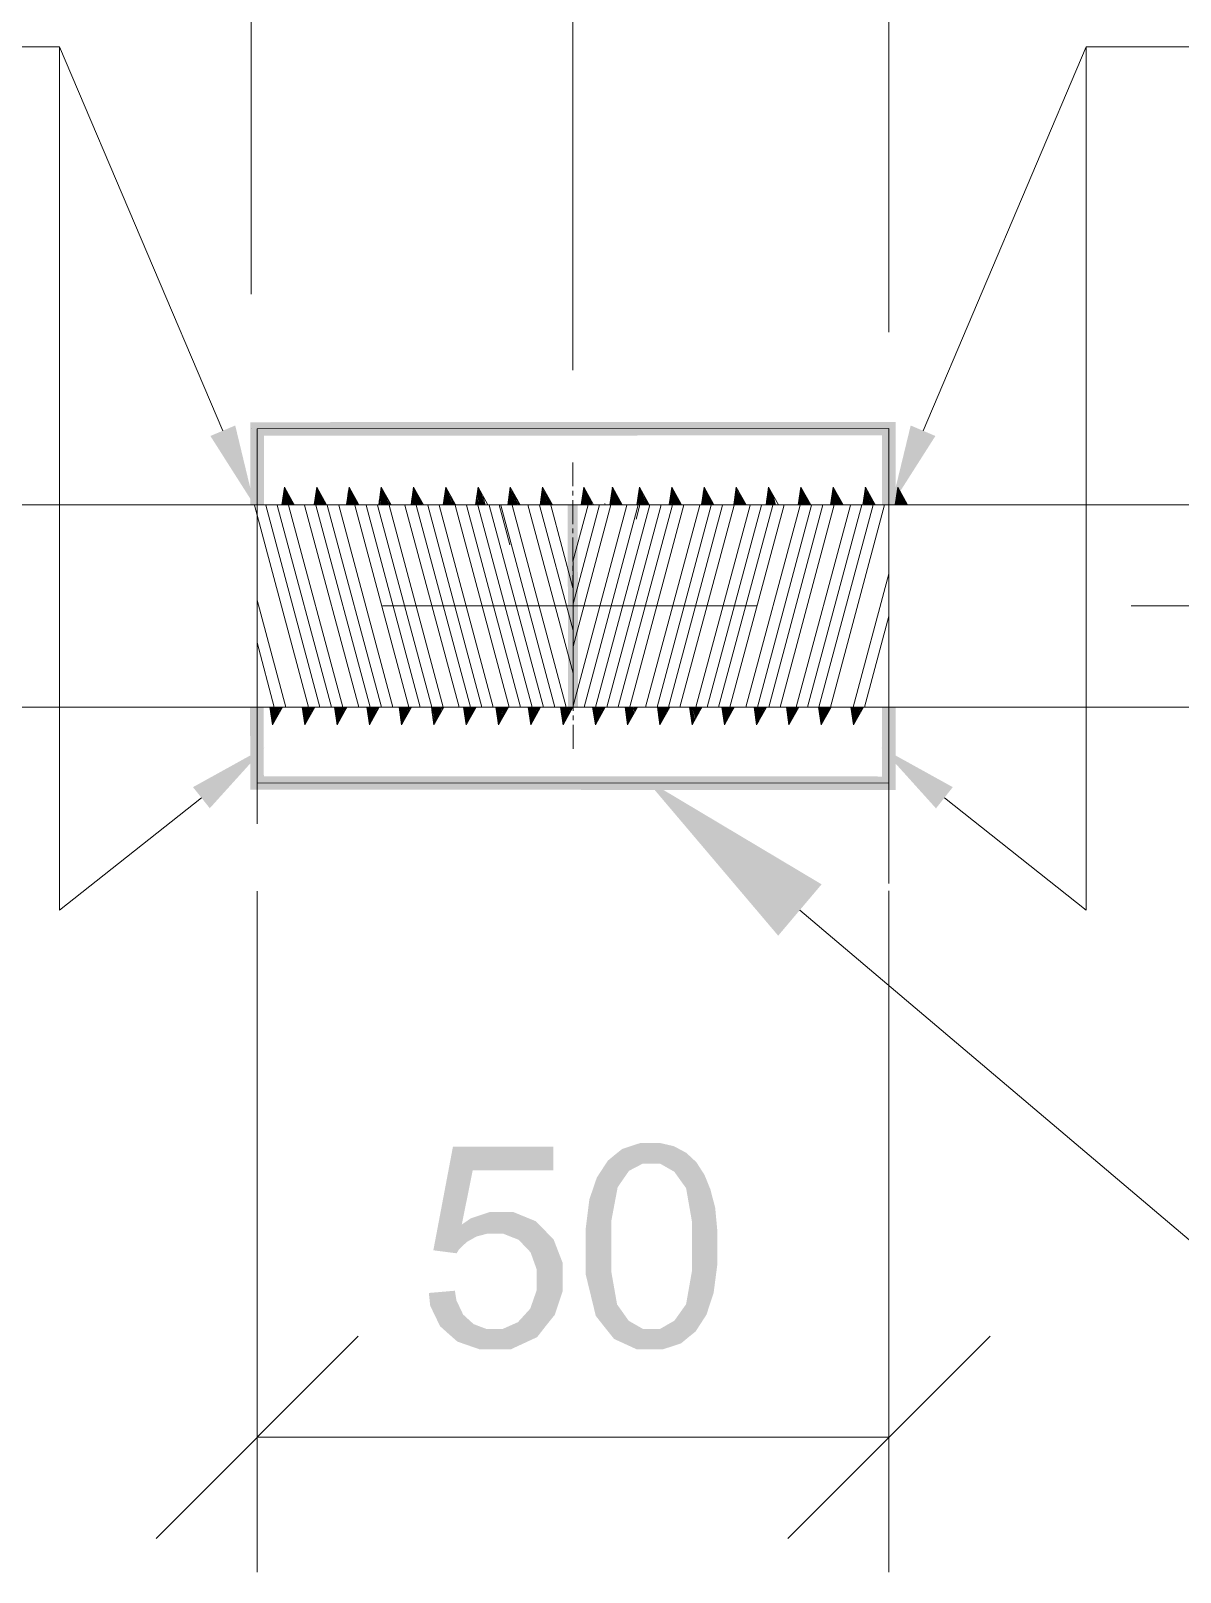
# Model space of a CAD drawing. Header units: millimetres. Extents: x 2 to 579, y 1 to 405.
# Drawn here: x 259.34 to 267.02, y 76.99 to 87.28 of the extents above; entities that cross this region are included whole.
import ezdxf

# ---------------------------------------------------------------- set-up
doc = ezdxf.new("R2010")
doc.units = ezdxf.units.MM
doc.linetypes.add('XKITLINE00', pattern=[0])
doc.layers.add('LinkedObject', color=7, linetype='Continuous', lineweight=0)

# ---------------------------------------------------------------- blocks, each defined once
blk = doc.blocks.new('*A4')
at = {"layer": 'LinkedObject'}
for color, points in [(6, [(260.542, 84.579), (260.708, 84.649), (260.836, 84.117)]), (4, [(265.118, 84.673), (260.899, 84.581), (260.809, 84.671)]), (4, [(260.809, 84.671), (260.899, 84.119), (260.809, 84.119)]), (4, [(260.899, 84.581), (260.899, 84.119), (260.809, 84.671)]), (4, [(265.028, 84.583), (260.899, 84.581), (265.118, 84.673)]), (4, [(265.118, 84.119), (265.028, 84.583), (265.118, 84.673)]), (6, [(265.219, 84.649), (265.384, 84.579), (265.09, 84.117)]), (4, [(265.028, 84.119), (265.028, 84.583), (265.118, 84.119)]), (4, [(262.928, 84.119), (262.998, 82.769), (262.931, 82.769)]), (4, [(262.995, 84.119), (262.998, 82.769), (262.928, 84.119)]), (4, [(260.807, 82.769), (260.899, 82.307), (260.809, 82.217)]), (4, [(260.897, 82.769), (260.899, 82.307), (260.807, 82.769)]), (4, [(265.118, 82.215), (265.028, 82.769), (265.118, 82.769)]), (4, [(265.028, 82.305), (265.028, 82.769), (265.118, 82.215)]), (6, [(260.538, 82.093), (260.426, 82.234), (260.905, 82.499)]), (6, [(265.5, 82.234), (265.388, 82.092), (265.021, 82.499)]), (4, [(260.899, 82.307), (265.028, 82.305), (260.809, 82.217)]), (4, [(260.809, 82.217), (265.028, 82.305), (265.118, 82.215)]), (1, [(264.624, 81.585), (264.334, 81.242), (263.449, 82.286)]), (7, [(262.294, 79.675), (262.031, 79.141), (262.162, 79.833)]), (7, [(262.832, 79.675), (262.162, 79.833), (262.832, 79.833)]), (7, [(262.294, 79.675), (262.162, 79.833), (262.832, 79.675)]), (7, [(263.338, 79.672), (263.196, 79.739), (263.244, 79.779)]), (7, [(263.293, 79.818), (263.43, 79.72), (263.244, 79.779)]), (7, [(263.244, 79.779), (263.43, 79.72), (263.338, 79.672)]), (7, [(263.415, 79.858), (263.43, 79.72), (263.293, 79.818)]), (7, [(263.488, 79.858), (263.43, 79.72), (263.415, 79.858)]), (7, [(263.43, 79.72), (263.488, 79.858), (263.486, 79.72)]), (7, [(263.488, 79.858), (263.545, 79.72), (263.486, 79.72)]), (7, [(263.638, 79.836), (263.488, 79.858), (263.543, 79.858)]), (7, [(263.679, 79.814), (263.488, 79.858), (263.638, 79.836)]), (7, [(263.641, 79.665), (263.488, 79.858), (263.679, 79.814)]), (7, [(263.545, 79.72), (263.488, 79.858), (263.641, 79.665)]), (7, [(263.679, 79.814), (263.68, 79.61), (263.641, 79.665)]), (7, [(263.72, 79.792), (263.68, 79.61), (263.679, 79.814)]), (7, [(263.788, 79.729), (263.68, 79.61), (263.72, 79.792)]), (7, [(262.221, 79.313), (262.031, 79.141), (262.294, 79.675)]), (7, [(263.196, 79.739), (263.304, 79.623), (263.123, 79.627)]), (7, [(263.304, 79.623), (263.196, 79.739), (263.338, 79.672)]), (7, [(263.814, 79.688), (263.68, 79.61), (263.788, 79.729)]), (7, [(263.814, 79.688), (263.719, 79.556), (263.68, 79.61)]), (7, [(263.841, 79.647), (263.719, 79.556), (263.814, 79.688)]), (7, [(263.123, 79.627), (263.304, 79.623), (263.098, 79.554)]), (7, [(263.098, 79.554), (263.304, 79.623), (263.262, 79.562)]), (7, [(263.882, 79.546), (263.719, 79.556), (263.841, 79.647)]), (7, [(263.262, 79.562), (263.049, 79.288), (263.098, 79.554)]), (7, [(263.219, 79.334), (263.049, 79.288), (263.262, 79.562)]), (7, [(263.098, 79.554), (263.049, 79.288), (263.073, 79.481)]), (7, [(263.897, 79.487), (263.758, 79.334), (263.719, 79.556)]), (7, [(263.897, 79.487), (263.719, 79.556), (263.882, 79.546)]), (7, [(263.913, 79.428), (263.758, 79.334), (263.897, 79.487)]), (7, [(262.409, 79.397), (262.221, 79.313), (262.282, 79.355)]), (7, [(262.391, 79.252), (262.221, 79.313), (262.409, 79.397)]), (7, [(262.391, 79.252), (262.409, 79.397), (262.432, 79.252)]), (7, [(262.432, 79.252), (262.409, 79.397), (262.497, 79.252)]), (7, [(262.476, 79.397), (262.497, 79.252), (262.409, 79.397)]), (7, [(262.713, 79.336), (262.476, 79.397), (262.564, 79.397)]), (7, [(262.601, 79.211), (262.476, 79.397), (262.713, 79.336)]), (7, [(262.497, 79.252), (262.476, 79.397), (262.601, 79.211)]), (7, [(263.928, 79.268), (263.758, 79.334), (263.913, 79.428)]), (7, [(262.031, 79.141), (262.221, 79.313), (262.319, 79.233)]), (7, [(262.319, 79.233), (262.221, 79.313), (262.391, 79.252)]), (7, [(262.601, 79.211), (262.713, 79.336), (262.64, 79.17)]), (7, [(262.64, 79.17), (262.713, 79.336), (262.68, 79.128)]), (7, [(262.774, 79.275), (262.68, 79.128), (262.713, 79.336)]), (7, [(262.68, 79.128), (262.774, 79.275), (262.72, 79.017)]), (7, [(262.72, 79.017), (262.774, 79.275), (262.895, 79.056)]), (7, [(262.895, 79.056), (262.774, 79.275), (262.834, 79.214)]), (7, [(263.049, 79.168), (263.219, 79.334), (263.219, 79.168)]), (7, [(263.049, 79.288), (263.219, 79.334), (263.049, 79.168)]), (7, [(263.928, 79.268), (263.758, 79.168), (263.758, 79.334)]), (7, [(263.928, 79.168), (263.758, 79.168), (263.928, 79.268)]), (7, [(262.287, 79.215), (262.031, 79.141), (262.319, 79.233)]), (7, [(262.255, 79.197), (262.031, 79.141), (262.287, 79.215)]), (7, [(262.205, 79.15), (262.031, 79.141), (262.255, 79.197)]), (7, [(263.219, 79.168), (263.049, 78.978), (263.049, 79.168)]), (7, [(263.219, 79.001), (263.049, 78.978), (263.219, 79.168)]), (7, [(263.928, 79.168), (263.758, 79.002), (263.758, 79.168)]), (7, [(263.928, 79.049), (263.758, 79.002), (263.928, 79.168)]), (7, [(262.031, 79.141), (262.205, 79.15), (262.186, 79.121)]), (7, [(262.72, 79.017), (262.895, 79.056), (262.72, 78.946)]), (7, [(262.72, 78.946), (262.895, 79.056), (262.72, 78.871)]), (7, [(262.895, 78.96), (262.72, 78.871), (262.895, 79.056)]), (7, [(262.678, 78.751), (262.895, 78.96), (262.788, 78.643)]), (7, [(262.72, 78.871), (262.895, 78.96), (262.678, 78.751)]), (7, [(262.788, 78.643), (262.895, 78.96), (262.842, 78.71)]), (7, [(262.842, 78.71), (262.895, 78.96), (262.895, 78.868)]), (7, [(263.219, 79.001), (263.182, 78.619), (263.049, 78.978)]), (7, [(263.049, 78.978), (263.182, 78.619), (263.116, 78.703)]), (7, [(263.258, 78.78), (263.182, 78.619), (263.219, 79.001)]), (7, [(263.719, 78.781), (263.928, 79.049), (263.879, 78.784)]), (7, [(263.758, 79.002), (263.928, 79.049), (263.719, 78.781)]), (7, [(263.879, 78.784), (263.928, 79.049), (263.903, 78.857)]), (7, [(262.185, 78.807), (262.001, 78.856), (262.175, 78.871)]), (7, [(262.001, 78.856), (262.134, 78.582), (262.01, 78.771)]), (7, [(262.185, 78.807), (262.134, 78.582), (262.001, 78.856)]), (7, [(262.01, 78.771), (262.134, 78.582), (262.076, 78.634)]), (7, [(262.23, 78.712), (262.134, 78.582), (262.185, 78.807)]), (7, [(262.678, 78.751), (262.788, 78.643), (262.637, 78.706)]), (7, [(263.182, 78.619), (263.258, 78.78), (263.297, 78.725)]), (7, [(263.879, 78.784), (263.68, 78.726), (263.719, 78.781)]), (7, [(263.855, 78.711), (263.68, 78.726), (263.879, 78.784)]), (7, [(262.134, 78.582), (262.23, 78.712), (262.192, 78.531)]), (7, [(262.265, 78.68), (262.192, 78.531), (262.23, 78.712)]), (7, [(262.3, 78.648), (262.192, 78.531), (262.265, 78.68)]), (7, [(262.3, 78.648), (262.434, 78.479), (262.192, 78.531)]), (7, [(262.385, 78.616), (262.434, 78.479), (262.3, 78.648)]), (7, [(262.434, 78.479), (262.788, 78.643), (262.547, 78.479)]), (7, [(262.495, 78.616), (262.788, 78.643), (262.434, 78.479)]), (7, [(262.596, 78.661), (262.788, 78.643), (262.495, 78.616)]), (7, [(262.547, 78.479), (262.788, 78.643), (262.724, 78.561)]), (7, [(262.637, 78.706), (262.788, 78.643), (262.596, 78.661)]), (7, [(263.336, 78.67), (263.182, 78.619), (263.297, 78.725)]), (7, [(263.336, 78.67), (263.488, 78.479), (263.182, 78.619)]), (7, [(263.431, 78.616), (263.488, 78.479), (263.336, 78.67)]), (7, [(263.733, 78.559), (263.545, 78.616), (263.641, 78.671)]), (7, [(263.68, 78.726), (263.782, 78.598), (263.641, 78.671)]), (7, [(263.641, 78.671), (263.782, 78.598), (263.733, 78.559)]), (7, [(263.782, 78.598), (263.68, 78.726), (263.855, 78.711)]), (7, [(262.435, 78.616), (262.434, 78.479), (262.385, 78.616)]), (7, [(262.495, 78.616), (262.434, 78.479), (262.435, 78.616)]), (7, [(263.182, 78.619), (263.488, 78.479), (263.238, 78.549)]), (7, [(263.238, 78.549), (263.488, 78.479), (263.391, 78.479)]), (7, [(263.488, 78.479), (263.431, 78.616), (263.488, 78.616)]), (7, [(263.488, 78.479), (263.545, 78.616), (263.562, 78.479)]), (7, [(263.545, 78.616), (263.488, 78.479), (263.488, 78.616)]), (7, [(263.685, 78.519), (263.545, 78.616), (263.733, 78.559)]), (7, [(263.562, 78.479), (263.545, 78.616), (263.685, 78.519)]), (7, [(262.192, 78.531), (262.434, 78.479), (262.342, 78.479)])]:
    blk.add_hatch(color=color, dxfattribs=at).paths.add_polyline_path(points, flags=17)
at = {"layer": 'LinkedObject', "color": 6, "linetype": 'XKITLINE00', "lineweight": 0}
for p, q in [((260.814, 85.526), (260.814, 94.206)), ((262.963, 85.019), (262.963, 94.206)), ((262.963, 85.303), (262.963, 94.206)), ((265.073, 85.273), (265.073, 94.206)), ((259.535, 87.177), (254.54, 87.177)), ((260.625, 84.614), (259.535, 87.177)), ((259.535, 81.412), (259.535, 87.177)), ((265.302, 84.614), (266.391, 87.177)), ((266.391, 87.177), (271.386, 87.177)), ((266.391, 81.412), (266.391, 87.177)), ((261.691, 83.444), (264.191, 83.444)), ((266.691, 83.444), (279.864, 83.444)), ((260.482, 82.163), (259.535, 81.412)), ((265.444, 82.163), (266.391, 81.412)), ((260.855, 81.539), (260.855, 76.992)), ((265.074, 81.541), (265.074, 76.992)), ((261.53, 78.567), (260.18, 77.217)), ((264.399, 77.217), (265.749, 78.567)), ((260.855, 77.892), (265.074, 77.892))]:
    blk.add_line(p, q, dxfattribs=at)
at = {"layer": 'LinkedObject', "color": 7, "linetype": 'XKITLINE00', "lineweight": 0}
for p, q in [((260.814, 84.626), (260.814, 84.626)), ((262.963, 84.403), (262.963, 84.403)), ((265.073, 84.373), (265.073, 84.373)), ((248.397, 84.119), (277.531, 84.119)), ((262.963, 84.119), (262.963, 84.119)), ((277.531, 82.769), (248.397, 82.769)), ((260.855, 82.439), (260.855, 82.439)), ((265.074, 82.441), (265.074, 82.441)), ((265.074, 77.892), (265.074, 77.892))]:
    blk.add_line(p, q, dxfattribs=at)
at = {"layer": 'LinkedObject', "color": 4, "linetype": 'XKITLINE00', "lineweight": 0}
for p, q in [((260.854, 84.626), (265.073, 84.628)), ((260.854, 84.119), (260.854, 84.626)), ((265.073, 84.119), (265.073, 84.628)), ((265.073, 84.628), (265.073, 81.591)), ((260.854, 84.479), (260.854, 81.99)), ((262.964, 83.741), (262.964, 82.769)), ((260.854, 82.769), (260.854, 82.262)), ((265.073, 82.77), (265.073, 82.26)), ((260.854, 82.262), (265.073, 82.26))]:
    blk.add_line(p, q, dxfattribs=at)
at = {"layer": 'LinkedObject', "color": 9, "linetype": 'XKITLINE00', "lineweight": 0}
for p, q in [((262.963, 84.243), (262.963, 84.403)), ((262.963, 84.181), (262.963, 84.212)), ((262.963, 83.993), (262.963, 84.15)), ((262.963, 83.991), (262.963, 84.119)), ((262.963, 83.931), (262.963, 83.962)), ((262.963, 83.929), (262.963, 83.96)), ((262.963, 83.743), (262.963, 83.9)), ((262.963, 83.741), (262.963, 83.897)), ((262.963, 83.681), (262.963, 83.712)), ((262.963, 83.679), (262.963, 83.71)), ((262.964, 83.493), (262.963, 83.65)), ((262.964, 83.491), (262.963, 83.647)), ((262.964, 83.431), (262.964, 83.462)), ((262.964, 83.429), (262.964, 83.46)), ((262.964, 83.243), (262.964, 83.4)), ((262.964, 83.241), (262.964, 83.397)), ((262.964, 83.181), (262.964, 83.212)), ((262.964, 83.179), (262.964, 83.21)), ((262.964, 82.993), (262.964, 83.15)), ((262.964, 82.991), (262.964, 83.147)), ((262.964, 82.931), (262.964, 82.962)), ((262.964, 82.929), (262.964, 82.96)), ((262.964, 82.743), (262.964, 82.9)), ((262.964, 82.769), (262.964, 82.897)), ((262.964, 82.681), (262.964, 82.712)), ((262.964, 82.49), (262.964, 82.65))]:
    blk.add_line(p, q, dxfattribs=at)
at = {"layer": 'LinkedObject', "color": 1, "linetype": 'XKITLINE00', "lineweight": 0}
for p, q in [((261.037, 84.237), (261.019, 84.119)), ((261.032, 84.206), (261.056, 84.119)), ((261.033, 84.213), (261.059, 84.119)), ((261.035, 84.228), (261.064, 84.119)), ((261.036, 84.235), (261.067, 84.119)), ((261.102, 84.119), (261.037, 84.237)), ((261.047, 84.219), (261.073, 84.119)), ((261.052, 84.208), (261.076, 84.119)), ((261.252, 84.237), (261.235, 84.119)), ((261.248, 84.206), (261.271, 84.119)), ((261.249, 84.214), (261.274, 84.119)), ((261.251, 84.228), (261.28, 84.119)), ((261.318, 84.119), (261.252, 84.237)), ((261.252, 84.235), (261.283, 84.119)), ((261.262, 84.218), (261.289, 84.119)), ((261.268, 84.208), (261.292, 84.119)), ((261.468, 84.237), (261.45, 84.119)), ((261.463, 84.207), (261.487, 84.119)), ((261.464, 84.214), (261.49, 84.119)), ((261.466, 84.228), (261.496, 84.119)), ((261.533, 84.119), (261.468, 84.237)), ((261.468, 84.236), (261.499, 84.119)), ((261.478, 84.218), (261.505, 84.119)), ((261.484, 84.208), (261.508, 84.119)), ((261.683, 84.237), (261.666, 84.119)), ((261.679, 84.207), (261.703, 84.119)), ((261.68, 84.214), (261.706, 84.119)), ((261.682, 84.229), (261.712, 84.119)), ((261.749, 84.119), (261.683, 84.237)), ((261.683, 84.236), (261.715, 84.119)), ((261.694, 84.217), (261.721, 84.119)), ((261.7, 84.207), (261.724, 84.119)), ((261.899, 84.237), (261.882, 84.119)), ((261.894, 84.207), (261.918, 84.119)), ((261.896, 84.215), (261.921, 84.119)), ((261.898, 84.229), (261.927, 84.119)), ((261.965, 84.119), (261.899, 84.237)), ((261.899, 84.236), (261.93, 84.119)), ((261.91, 84.217), (261.936, 84.119)), ((261.916, 84.207), (261.939, 84.119)), ((262.114, 84.237), (262.097, 84.119)), ((262.11, 84.208), (262.134, 84.119)), ((262.111, 84.215), (262.137, 84.119)), ((262.113, 84.229), (262.143, 84.119)), ((262.114, 84.237), (262.146, 84.119)), ((262.18, 84.119), (262.114, 84.237)), ((262.126, 84.217), (262.152, 84.119)), ((262.131, 84.206), (262.155, 84.119)), ((262.33, 84.237), (262.313, 84.119)), ((262.326, 84.208), (262.35, 84.119)), ((262.327, 84.215), (262.353, 84.119)), ((262.329, 84.23), (262.359, 84.119)), ((262.33, 84.237), (262.362, 84.119)), ((262.396, 84.119), (262.33, 84.237)), ((262.341, 84.216), (262.368, 84.119)), ((262.347, 84.206), (262.371, 84.119)), ((262.545, 84.237), (262.528, 84.119)), ((262.541, 84.205), (262.564, 84.119)), ((262.542, 84.213), (262.567, 84.119)), ((262.544, 84.227), (262.573, 84.119)), ((262.611, 84.119), (262.545, 84.237)), ((262.545, 84.234), (262.576, 84.119)), ((262.555, 84.22), (262.582, 84.119)), ((262.561, 84.209), (262.585, 84.119)), ((262.761, 84.237), (262.744, 84.119)), ((262.756, 84.206), (262.78, 84.119)), ((262.758, 84.213), (262.783, 84.119)), ((262.76, 84.228), (262.789, 84.119)), ((262.827, 84.119), (262.761, 84.237)), ((262.761, 84.235), (262.792, 84.119)), ((262.771, 84.219), (262.798, 84.119)), ((262.777, 84.209), (262.801, 84.119)), ((263.035, 84.237), (263.018, 84.119)), ((263.031, 84.206), (263.054, 84.119)), ((263.032, 84.213), (263.057, 84.119)), ((263.034, 84.228), (263.063, 84.119)), ((263.101, 84.119), (263.035, 84.237)), ((263.035, 84.235), (263.066, 84.119)), ((263.046, 84.219), (263.072, 84.119)), ((263.051, 84.208), (263.075, 84.119)), ((263.227, 84.237), (263.209, 84.119)), ((263.222, 84.206), (263.246, 84.119)), ((263.223, 84.214), (263.249, 84.119)), ((263.225, 84.228), (263.255, 84.119)), ((263.226, 84.235), (263.258, 84.119)), ((263.292, 84.119), (263.227, 84.237)), ((263.237, 84.218), (263.264, 84.119)), ((263.243, 84.208), (263.267, 84.119)), ((263.408, 84.237), (263.39, 84.119)), ((263.403, 84.207), (263.427, 84.119)), ((263.404, 84.214), (263.43, 84.119)), ((263.406, 84.228), (263.436, 84.119)), ((263.407, 84.236), (263.439, 84.119)), ((263.473, 84.119), (263.408, 84.237)), ((263.418, 84.218), (263.445, 84.119)), ((263.424, 84.208), (263.448, 84.119)), ((263.623, 84.237), (263.606, 84.119)), ((263.619, 84.207), (263.642, 84.119)), ((263.62, 84.214), (263.645, 84.119)), ((263.622, 84.229), (263.651, 84.119)), ((263.689, 84.119), (263.623, 84.237)), ((263.623, 84.236), (263.654, 84.119)), ((263.634, 84.217), (263.66, 84.119)), ((263.64, 84.207), (263.663, 84.119)), ((263.839, 84.237), (263.822, 84.119)), ((263.834, 84.207), (263.858, 84.119)), ((263.836, 84.215), (263.861, 84.119)), ((263.838, 84.229), (263.867, 84.119)), ((263.905, 84.119), (263.839, 84.237)), ((263.839, 84.236), (263.87, 84.119)), ((263.85, 84.217), (263.876, 84.119)), ((263.856, 84.207), (263.879, 84.119)), ((264.054, 84.237), (264.037, 84.119)), ((264.05, 84.208), (264.074, 84.119)), ((264.051, 84.215), (264.077, 84.119)), ((264.053, 84.229), (264.083, 84.119)), ((264.054, 84.237), (264.086, 84.119)), ((264.12, 84.119), (264.054, 84.237)), ((264.066, 84.217), (264.092, 84.119)), ((264.071, 84.206), (264.095, 84.119)), ((264.27, 84.237), (264.253, 84.119)), ((264.266, 84.208), (264.29, 84.119)), ((264.267, 84.215), (264.293, 84.119)), ((264.269, 84.23), (264.299, 84.119)), ((264.27, 84.237), (264.302, 84.119)), ((264.336, 84.119), (264.27, 84.237)), ((264.281, 84.216), (264.307, 84.119)), ((264.287, 84.206), (264.31, 84.119)), ((264.485, 84.237), (264.468, 84.119)), ((264.481, 84.205), (264.504, 84.119)), ((264.482, 84.213), (264.507, 84.119)), ((264.484, 84.227), (264.513, 84.119)), ((264.551, 84.119), (264.485, 84.237)), ((264.485, 84.234), (264.516, 84.119)), ((264.495, 84.22), (264.522, 84.119)), ((264.501, 84.209), (264.525, 84.119)), ((264.701, 84.237), (264.684, 84.119)), ((264.696, 84.206), (264.72, 84.119)), ((264.697, 84.213), (264.723, 84.119)), ((264.7, 84.228), (264.729, 84.119)), ((264.767, 84.119), (264.701, 84.237)), ((264.701, 84.235), (264.732, 84.119)), ((264.711, 84.219), (264.738, 84.119)), ((264.717, 84.209), (264.741, 84.119)), ((264.917, 84.237), (264.899, 84.119)), ((264.912, 84.206), (264.935, 84.119)), ((264.913, 84.213), (264.938, 84.119)), ((264.915, 84.228), (264.944, 84.119)), ((264.916, 84.235), (264.947, 84.119)), ((264.982, 84.119), (264.917, 84.237)), ((264.927, 84.219), (264.953, 84.119)), ((264.932, 84.208), (264.956, 84.119)), ((265.132, 84.237), (265.115, 84.119)), ((265.128, 84.206), (265.151, 84.119)), ((265.129, 84.214), (265.154, 84.119)), ((265.131, 84.228), (265.16, 84.119)), ((265.198, 84.119), (265.132, 84.237)), ((265.132, 84.235), (265.163, 84.119)), ((265.142, 84.218), (265.169, 84.119)), ((265.148, 84.208), (265.172, 84.119)), ((260.836, 84.117), (261.198, 82.768)), ((260.912, 84.117), (261.274, 82.768)), ((260.988, 84.117), (261.35, 82.768)), ((261.019, 84.119), (261.02, 84.119)), ((261.021, 84.126), (261.023, 84.119)), ((261.023, 84.141), (261.029, 84.119)), ((261.024, 84.148), (261.032, 84.119)), ((261.026, 84.163), (261.038, 84.119)), ((261.027, 84.17), (261.041, 84.119)), ((261.029, 84.184), (261.047, 84.119)), ((261.03, 84.192), (261.05, 84.119)), ((261.064, 84.188), (261.082, 84.119)), ((261.064, 84.117), (261.426, 82.767)), ((261.07, 84.177), (261.085, 84.119)), ((261.081, 84.157), (261.091, 84.119)), ((261.087, 84.146), (261.094, 84.119)), ((261.099, 84.126), (261.1, 84.119)), ((261.171, 84.117), (261.533, 82.768)), ((261.235, 84.12), (261.235, 84.119)), ((261.236, 84.127), (261.238, 84.119)), ((261.238, 84.141), (261.244, 84.119)), ((261.239, 84.148), (261.247, 84.119)), ((261.241, 84.163), (261.253, 84.119)), ((261.242, 84.17), (261.256, 84.119)), ((261.245, 84.185), (261.262, 84.119)), ((261.246, 84.192), (261.265, 84.119)), ((261.247, 84.117), (261.609, 82.768)), ((261.28, 84.187), (261.298, 84.119)), ((261.286, 84.177), (261.301, 84.119)), ((261.297, 84.156), (261.307, 84.119)), ((261.303, 84.146), (261.31, 84.119)), ((261.314, 84.125), (261.316, 84.119)), ((261.323, 84.117), (261.685, 82.767)), ((261.399, 84.117), (261.761, 82.767)), ((261.451, 84.12), (261.451, 84.119)), ((261.452, 84.127), (261.454, 84.119)), ((261.454, 84.142), (261.46, 84.119)), ((261.455, 84.149), (261.463, 84.119)), ((261.457, 84.163), (261.469, 84.119)), ((261.458, 84.171), (261.472, 84.119)), ((261.46, 84.185), (261.478, 84.119)), ((261.461, 84.192), (261.481, 84.119)), ((261.496, 84.187), (261.514, 84.119)), ((261.501, 84.176), (261.517, 84.119)), ((261.506, 84.117), (261.868, 82.768)), ((261.513, 84.156), (261.523, 84.119)), ((261.519, 84.145), (261.526, 84.119)), ((261.53, 84.125), (261.532, 84.119)), ((261.582, 84.117), (261.944, 82.767)), ((261.658, 84.117), (262.02, 82.767)), ((261.666, 84.12), (261.667, 84.119)), ((261.667, 84.127), (261.67, 84.119)), ((261.669, 84.142), (261.676, 84.119)), ((261.67, 84.149), (261.679, 84.119)), ((261.673, 84.164), (261.685, 84.119)), ((261.674, 84.171), (261.688, 84.119)), ((261.676, 84.185), (261.694, 84.119)), ((261.677, 84.193), (261.697, 84.119)), ((261.711, 84.186), (261.729, 84.119)), ((261.717, 84.176), (261.732, 84.119)), ((261.729, 84.155), (261.738, 84.119)), ((261.734, 84.145), (261.741, 84.119)), ((261.735, 84.116), (262.096, 82.767)), ((261.746, 84.124), (261.747, 84.119)), ((261.841, 84.117), (262.203, 82.767)), ((261.882, 84.12), (261.882, 84.119)), ((261.883, 84.128), (261.885, 84.119)), ((261.885, 84.142), (261.891, 84.119)), ((261.886, 84.149), (261.894, 84.119)), ((261.888, 84.164), (261.9, 84.119)), ((261.889, 84.171), (261.903, 84.119)), ((261.891, 84.186), (261.909, 84.119)), ((261.892, 84.193), (261.912, 84.119)), ((261.917, 84.117), (262.279, 82.767)), ((261.927, 84.186), (261.945, 84.119)), ((261.933, 84.176), (261.948, 84.119)), ((261.944, 84.155), (261.954, 84.119)), ((261.95, 84.145), (261.957, 84.119)), ((261.962, 84.124), (261.963, 84.119)), ((261.994, 84.116), (262.355, 82.767)), ((262.07, 84.116), (262.431, 82.767)), ((262.097, 84.121), (262.098, 84.119)), ((262.098, 84.128), (262.101, 84.119)), ((262.101, 84.142), (262.107, 84.119)), ((262.102, 84.15), (262.11, 84.119)), ((262.104, 84.164), (262.116, 84.119)), ((262.105, 84.171), (262.119, 84.119)), ((262.107, 84.186), (262.125, 84.119)), ((262.108, 84.193), (262.128, 84.119)), ((262.143, 84.186), (262.161, 84.119)), ((262.149, 84.175), (262.164, 84.119)), ((262.16, 84.154), (262.17, 84.119)), ((262.166, 84.144), (262.173, 84.119)), ((262.176, 84.118), (262.538, 82.768)), ((262.178, 84.123), (262.179, 84.119)), ((262.252, 84.118), (262.614, 82.768)), ((262.313, 84.121), (262.314, 84.119)), ((262.314, 84.128), (262.317, 84.119)), ((262.316, 84.143), (262.323, 84.119)), ((262.317, 84.15), (262.326, 84.119)), ((262.319, 84.165), (262.332, 84.119)), ((262.32, 84.172), (262.335, 84.119)), ((262.323, 84.186), (262.341, 84.119)), ((262.324, 84.193), (262.344, 84.119)), ((262.328, 84.118), (262.69, 82.768)), ((262.359, 84.185), (262.377, 84.119)), ((262.404, 84.117), (262.766, 82.768)), ((262.47, 84.119), (262.542, 83.851)), ((262.481, 84.117), (262.842, 82.768)), ((262.529, 84.126), (262.531, 84.119)), ((262.531, 84.14), (262.537, 84.119)), ((262.532, 84.148), (262.54, 84.119)), ((262.535, 84.162), (262.546, 84.119)), ((262.536, 84.169), (262.549, 84.119)), ((262.538, 84.184), (262.555, 84.119)), ((262.539, 84.191), (262.558, 84.119)), ((262.557, 84.117), (262.918, 82.767)), ((262.572, 84.189), (262.591, 84.119)), ((262.578, 84.178), (262.594, 84.119)), ((262.59, 84.157), (262.6, 84.119)), ((262.595, 84.147), (262.603, 84.119)), ((262.607, 84.126), (262.609, 84.119)), ((262.663, 84.119), (262.964, 82.996)), ((262.739, 84.118), (262.964, 83.281)), ((262.744, 84.119), (262.744, 84.119)), ((262.745, 84.126), (262.747, 84.119)), ((262.747, 84.141), (262.753, 84.119)), ((262.748, 84.148), (262.756, 84.119)), ((262.75, 84.162), (262.762, 84.119)), ((262.751, 84.17), (262.765, 84.119)), ((262.753, 84.184), (262.771, 84.119)), ((262.754, 84.191), (262.774, 84.119)), ((262.788, 84.188), (262.807, 84.119)), ((262.794, 84.178), (262.81, 84.119)), ((262.805, 84.157), (262.816, 84.119)), ((262.811, 84.147), (262.819, 84.119)), ((262.815, 84.118), (262.963, 83.565)), ((262.823, 84.126), (262.825, 84.119)), ((262.959, 84.119), (262.96, 84.119)), ((263.323, 84.118), (262.962, 82.769)), ((263.065, 84.12), (262.963, 83.741)), ((262.963, 84.119), (262.963, 84.119)), ((263.217, 84.12), (262.964, 83.174)), ((263.141, 84.12), (262.964, 83.457)), ((263.021, 84.141), (263.027, 84.119)), ((263.023, 84.148), (263.03, 84.119)), ((263.025, 84.163), (263.036, 84.119)), ((263.026, 84.17), (263.039, 84.119)), ((263.027, 84.146), (263.034, 84.119)), ((263.028, 84.184), (263.045, 84.119)), ((263.029, 84.192), (263.048, 84.119)), ((263.4, 84.119), (263.038, 82.769)), ((263.039, 84.126), (263.04, 84.119)), ((263.063, 84.188), (263.081, 84.119)), ((263.069, 84.177), (263.084, 84.119)), ((263.08, 84.157), (263.09, 84.119)), ((263.476, 84.119), (263.114, 82.769)), ((263.175, 84.12), (263.175, 84.119)), ((263.176, 84.127), (263.178, 84.119)), ((263.552, 84.119), (263.19, 82.769)), ((263.213, 84.141), (263.219, 84.119)), ((263.214, 84.148), (263.222, 84.119)), ((263.216, 84.163), (263.228, 84.119)), ((263.217, 84.17), (263.231, 84.119)), ((263.219, 84.185), (263.237, 84.119)), ((263.22, 84.192), (263.24, 84.119)), ((263.254, 84.187), (263.273, 84.119)), ((263.254, 84.125), (263.256, 84.119)), ((263.26, 84.177), (263.276, 84.119)), ((263.628, 84.119), (263.266, 82.77)), ((263.271, 84.156), (263.282, 84.119)), ((263.277, 84.146), (263.285, 84.119)), ((263.704, 84.119), (263.343, 82.77)), ((263.411, 84.119), (263.386, 84.024)), ((263.391, 84.12), (263.391, 84.119)), ((263.392, 84.127), (263.394, 84.119)), ((263.394, 84.142), (263.4, 84.119)), ((263.395, 84.149), (263.403, 84.119)), ((263.397, 84.163), (263.409, 84.119)), ((263.398, 84.17), (263.412, 84.119)), ((263.4, 84.185), (263.418, 84.119)), ((263.401, 84.192), (263.421, 84.119)), ((263.436, 84.187), (263.454, 84.119)), ((263.441, 84.176), (263.457, 84.119)), ((263.811, 84.118), (263.449, 82.768)), ((263.453, 84.156), (263.463, 84.119)), ((263.459, 84.145), (263.466, 84.119)), ((263.47, 84.125), (263.472, 84.119)), ((263.887, 84.118), (263.525, 82.768)), ((263.963, 84.118), (263.601, 82.769)), ((263.606, 84.12), (263.607, 84.119)), ((263.607, 84.127), (263.61, 84.119)), ((263.609, 84.142), (263.616, 84.119)), ((263.61, 84.149), (263.619, 84.119)), ((263.613, 84.164), (263.625, 84.119)), ((263.614, 84.171), (263.628, 84.119)), ((263.616, 84.185), (263.634, 84.119)), ((263.617, 84.193), (263.636, 84.119)), ((263.651, 84.186), (263.669, 84.119)), ((263.657, 84.176), (263.672, 84.119)), ((263.669, 84.155), (263.678, 84.119)), ((263.674, 84.145), (263.681, 84.119)), ((264.039, 84.118), (263.677, 82.769)), ((263.686, 84.124), (263.687, 84.119)), ((264.146, 84.118), (263.784, 82.768)), ((263.822, 84.12), (263.822, 84.119)), ((263.823, 84.128), (263.825, 84.119)), ((263.825, 84.142), (263.831, 84.119)), ((263.826, 84.149), (263.834, 84.119)), ((263.828, 84.164), (263.84, 84.119)), ((263.829, 84.171), (263.843, 84.119)), ((263.831, 84.186), (263.849, 84.119)), ((263.832, 84.193), (263.852, 84.119)), ((264.222, 84.118), (263.86, 82.769)), ((263.867, 84.186), (263.885, 84.119)), ((263.873, 84.176), (263.888, 84.119)), ((263.884, 84.155), (263.894, 84.119)), ((263.89, 84.145), (263.897, 84.119)), ((263.902, 84.124), (263.903, 84.119)), ((264.298, 84.118), (263.936, 82.769)), ((264.374, 84.119), (264.012, 82.769)), ((264.037, 84.121), (264.038, 84.119)), ((264.038, 84.128), (264.041, 84.119)), ((264.041, 84.142), (264.047, 84.119)), ((264.042, 84.15), (264.05, 84.119)), ((264.044, 84.164), (264.056, 84.119)), ((264.045, 84.171), (264.059, 84.119)), ((264.047, 84.186), (264.065, 84.119)), ((264.048, 84.193), (264.068, 84.119)), ((264.083, 84.185), (264.101, 84.119)), ((264.089, 84.175), (264.104, 84.119)), ((264.1, 84.154), (264.11, 84.119)), ((264.106, 84.144), (264.113, 84.119)), ((264.118, 84.123), (264.119, 84.119)), ((264.481, 84.118), (264.119, 82.769)), ((264.253, 84.121), (264.254, 84.119)), ((264.254, 84.128), (264.257, 84.119)), ((264.256, 84.143), (264.263, 84.119)), ((264.257, 84.15), (264.266, 84.119)), ((264.259, 84.164), (264.272, 84.119)), ((264.26, 84.172), (264.275, 84.119)), ((264.262, 84.186), (264.281, 84.119)), ((264.264, 84.193), (264.284, 84.119)), ((264.633, 84.119), (264.271, 82.769)), ((264.299, 84.185), (264.316, 84.119)), ((264.709, 84.119), (264.348, 82.769)), ((264.816, 84.118), (264.454, 82.769)), ((264.469, 84.126), (264.471, 84.119)), ((264.471, 84.14), (264.477, 84.119)), ((264.472, 84.148), (264.48, 84.119)), ((264.474, 84.162), (264.486, 84.119)), ((264.476, 84.169), (264.489, 84.119)), ((264.478, 84.184), (264.495, 84.119)), ((264.479, 84.191), (264.498, 84.119)), ((264.512, 84.189), (264.531, 84.119)), ((264.518, 84.178), (264.534, 84.119)), ((264.53, 84.158), (264.54, 84.119)), ((264.892, 84.119), (264.53, 82.769)), ((264.535, 84.147), (264.543, 84.119)), ((264.547, 84.126), (264.549, 84.119)), ((264.968, 84.119), (264.606, 82.769)), ((265.044, 84.119), (264.683, 82.769)), ((264.684, 84.119), (264.684, 84.119)), ((264.685, 84.126), (264.687, 84.119)), ((264.687, 84.141), (264.693, 84.119)), ((264.688, 84.148), (264.696, 84.119)), ((264.69, 84.162), (264.702, 84.119)), ((264.691, 84.17), (264.705, 84.119)), ((264.693, 84.184), (264.711, 84.119)), ((264.694, 84.191), (264.714, 84.119)), ((264.728, 84.188), (264.747, 84.119)), ((264.734, 84.178), (264.75, 84.119)), ((264.745, 84.157), (264.756, 84.119)), ((264.751, 84.147), (264.759, 84.119)), ((264.763, 84.126), (264.765, 84.119)), ((264.899, 84.119), (264.899, 84.119)), ((264.9, 84.126), (264.902, 84.119)), ((264.903, 84.141), (264.908, 84.119)), ((264.904, 84.148), (264.911, 84.119)), ((264.906, 84.163), (264.917, 84.119)), ((264.907, 84.17), (264.92, 84.119)), ((264.909, 84.184), (264.926, 84.119)), ((264.91, 84.192), (264.929, 84.119)), ((264.944, 84.188), (264.962, 84.119)), ((264.95, 84.177), (264.965, 84.119)), ((264.961, 84.157), (264.971, 84.119)), ((264.967, 84.146), (264.974, 84.119)), ((264.979, 84.126), (264.98, 84.119)), ((265.115, 84.12), (265.115, 84.119)), ((265.116, 84.127), (265.118, 84.119)), ((265.118, 84.141), (265.124, 84.119)), ((265.119, 84.148), (265.127, 84.119)), ((265.121, 84.163), (265.133, 84.119)), ((265.122, 84.17), (265.136, 84.119)), ((265.124, 84.185), (265.142, 84.119)), ((265.126, 84.192), (265.145, 84.119)), ((265.16, 84.187), (265.178, 84.119)), ((265.165, 84.177), (265.181, 84.119)), ((265.177, 84.156), (265.187, 84.119)), ((265.183, 84.146), (265.19, 84.119)), ((265.194, 84.125), (265.196, 84.119)), ((265.073, 83.659), (264.835, 82.769)), ((260.854, 83.483), (261.045, 82.768)), ((265.073, 83.375), (264.911, 82.769)), ((260.854, 83.199), (260.969, 82.768)), ((260.957, 82.651), (260.94, 82.769)), ((260.941, 82.769), (260.968, 82.67)), ((260.944, 82.769), (260.97, 82.674)), ((260.95, 82.769), (260.974, 82.681)), ((260.953, 82.769), (260.976, 82.685)), ((261.023, 82.769), (260.957, 82.651)), ((260.959, 82.769), (260.98, 82.692)), ((260.962, 82.769), (260.982, 82.696)), ((260.968, 82.769), (260.986, 82.703)), ((260.971, 82.769), (260.988, 82.707)), ((260.977, 82.769), (260.992, 82.714)), ((260.98, 82.769), (260.994, 82.718)), ((260.986, 82.769), (260.998, 82.725)), ((260.989, 82.769), (261, 82.728)), ((260.995, 82.769), (261.004, 82.736)), ((260.998, 82.769), (261.006, 82.739)), ((261.004, 82.769), (261.01, 82.747)), ((261.007, 82.769), (261.012, 82.75)), ((261.013, 82.769), (261.016, 82.758)), ((261.016, 82.769), (261.018, 82.761)), ((261.022, 82.769), (261.022, 82.768)), ((261.173, 82.651), (261.156, 82.769)), ((261.157, 82.769), (261.184, 82.671)), ((261.16, 82.769), (261.186, 82.674)), ((261.166, 82.769), (261.19, 82.681)), ((261.169, 82.769), (261.192, 82.685)), ((261.239, 82.769), (261.173, 82.651)), ((261.175, 82.769), (261.196, 82.692)), ((261.178, 82.769), (261.198, 82.696)), ((261.184, 82.769), (261.202, 82.703)), ((261.187, 82.769), (261.204, 82.707)), ((261.193, 82.769), (261.208, 82.714)), ((261.196, 82.769), (261.21, 82.718)), ((261.202, 82.769), (261.214, 82.725)), ((261.205, 82.769), (261.216, 82.729)), ((261.211, 82.769), (261.22, 82.736)), ((261.214, 82.769), (261.222, 82.74)), ((261.22, 82.769), (261.226, 82.747)), ((261.223, 82.769), (261.228, 82.75)), ((261.229, 82.769), (261.232, 82.758)), ((261.232, 82.769), (261.234, 82.761)), ((261.238, 82.769), (261.238, 82.769)), ((261.388, 82.651), (261.371, 82.769)), ((261.373, 82.769), (261.399, 82.671)), ((261.376, 82.769), (261.401, 82.674)), ((261.382, 82.769), (261.405, 82.682)), ((261.385, 82.769), (261.407, 82.685)), ((261.454, 82.769), (261.388, 82.651)), ((261.391, 82.769), (261.411, 82.692)), ((261.394, 82.769), (261.413, 82.696)), ((261.4, 82.769), (261.417, 82.703)), ((261.403, 82.769), (261.419, 82.707)), ((261.409, 82.769), (261.423, 82.714)), ((261.412, 82.769), (261.425, 82.718)), ((261.418, 82.769), (261.429, 82.725)), ((261.421, 82.769), (261.432, 82.729)), ((261.427, 82.769), (261.436, 82.736)), ((261.43, 82.769), (261.438, 82.74)), ((261.436, 82.769), (261.442, 82.747)), ((261.439, 82.769), (261.444, 82.751)), ((261.445, 82.769), (261.448, 82.758)), ((261.448, 82.769), (261.45, 82.761)), ((261.454, 82.769), (261.454, 82.769)), ((261.604, 82.651), (261.587, 82.769)), ((261.588, 82.769), (261.615, 82.671)), ((261.591, 82.769), (261.617, 82.674)), ((261.597, 82.769), (261.621, 82.682)), ((261.6, 82.769), (261.623, 82.685)), ((261.67, 82.769), (261.604, 82.651)), ((261.606, 82.769), (261.627, 82.693)), ((261.609, 82.769), (261.629, 82.696)), ((261.615, 82.769), (261.633, 82.704)), ((261.618, 82.769), (261.635, 82.707)), ((261.624, 82.769), (261.639, 82.714)), ((261.627, 82.769), (261.641, 82.718)), ((261.633, 82.769), (261.645, 82.725)), ((261.636, 82.769), (261.647, 82.729)), ((261.642, 82.769), (261.651, 82.736)), ((261.645, 82.769), (261.653, 82.74)), ((261.651, 82.769), (261.657, 82.747)), ((261.654, 82.769), (261.659, 82.751)), ((261.66, 82.769), (261.663, 82.758)), ((261.663, 82.769), (261.665, 82.762)), ((261.669, 82.769), (261.669, 82.769)), ((261.819, 82.651), (261.802, 82.769)), ((261.804, 82.769), (261.83, 82.671)), ((261.807, 82.769), (261.832, 82.675)), ((261.813, 82.769), (261.836, 82.682)), ((261.816, 82.769), (261.839, 82.686)), ((261.885, 82.769), (261.819, 82.651)), ((261.822, 82.769), (261.843, 82.693)), ((261.825, 82.769), (261.845, 82.696)), ((261.831, 82.769), (261.849, 82.704)), ((261.834, 82.769), (261.851, 82.707)), ((261.84, 82.769), (261.855, 82.715)), ((261.843, 82.769), (261.857, 82.718)), ((261.849, 82.769), (261.861, 82.725)), ((261.852, 82.769), (261.863, 82.729)), ((261.858, 82.769), (261.867, 82.736)), ((261.861, 82.769), (261.869, 82.74)), ((261.867, 82.769), (261.873, 82.747)), ((261.87, 82.769), (261.875, 82.751)), ((261.876, 82.769), (261.879, 82.758)), ((261.879, 82.769), (261.881, 82.762)), ((261.885, 82.769), (261.885, 82.769)), ((262.035, 82.651), (262.018, 82.769)), ((262.02, 82.769), (262.046, 82.671)), ((262.023, 82.769), (262.048, 82.675)), ((262.029, 82.769), (262.052, 82.682)), ((262.032, 82.769), (262.054, 82.686)), ((262.101, 82.769), (262.035, 82.651)), ((262.038, 82.769), (262.058, 82.693)), ((262.041, 82.769), (262.06, 82.697)), ((262.047, 82.769), (262.064, 82.704)), ((262.05, 82.769), (262.066, 82.707)), ((262.056, 82.769), (262.07, 82.715)), ((262.059, 82.769), (262.072, 82.718)), ((262.065, 82.769), (262.076, 82.726)), ((262.068, 82.769), (262.078, 82.729)), ((262.074, 82.769), (262.082, 82.737)), ((262.077, 82.769), (262.084, 82.74)), ((262.083, 82.769), (262.089, 82.747)), ((262.086, 82.769), (262.091, 82.751)), ((262.092, 82.769), (262.095, 82.758)), ((262.095, 82.769), (262.097, 82.762)), ((262.101, 82.769), (262.101, 82.769)), ((262.25, 82.651), (262.233, 82.769)), ((262.235, 82.769), (262.262, 82.671)), ((262.238, 82.769), (262.264, 82.675)), ((262.244, 82.769), (262.268, 82.682)), ((262.247, 82.769), (262.27, 82.686)), ((262.316, 82.769), (262.25, 82.651)), ((262.253, 82.769), (262.274, 82.693)), ((262.256, 82.769), (262.276, 82.697)), ((262.262, 82.769), (262.28, 82.704)), ((262.265, 82.769), (262.282, 82.708)), ((262.271, 82.769), (262.286, 82.715)), ((262.274, 82.769), (262.288, 82.719)), ((262.28, 82.769), (262.292, 82.726)), ((262.283, 82.769), (262.294, 82.729)), ((262.289, 82.769), (262.298, 82.737)), ((262.292, 82.769), (262.3, 82.74)), ((262.298, 82.769), (262.304, 82.748)), ((262.301, 82.769), (262.306, 82.751)), ((262.307, 82.769), (262.31, 82.758)), ((262.31, 82.769), (262.312, 82.762)), ((262.466, 82.651), (262.449, 82.769)), ((262.45, 82.769), (262.477, 82.67)), ((262.453, 82.769), (262.479, 82.674)), ((262.459, 82.769), (262.483, 82.681)), ((262.462, 82.769), (262.485, 82.685)), ((262.532, 82.769), (262.466, 82.651)), ((262.468, 82.769), (262.489, 82.692)), ((262.471, 82.769), (262.491, 82.695)), ((262.477, 82.769), (262.495, 82.703)), ((262.48, 82.769), (262.497, 82.706)), ((262.486, 82.769), (262.501, 82.714)), ((262.489, 82.769), (262.503, 82.717)), ((262.495, 82.769), (262.507, 82.725)), ((262.498, 82.769), (262.509, 82.728)), ((262.504, 82.769), (262.513, 82.735)), ((262.507, 82.769), (262.515, 82.739)), ((262.513, 82.769), (262.519, 82.746)), ((262.516, 82.769), (262.521, 82.75)), ((262.522, 82.769), (262.525, 82.757)), ((262.525, 82.769), (262.527, 82.761)), ((262.531, 82.769), (262.531, 82.768)), ((262.682, 82.651), (262.664, 82.769)), ((262.666, 82.769), (262.692, 82.67)), ((262.669, 82.769), (262.694, 82.674)), ((262.675, 82.769), (262.698, 82.681)), ((262.678, 82.769), (262.7, 82.685)), ((262.747, 82.769), (262.682, 82.651)), ((262.684, 82.769), (262.704, 82.692)), ((262.687, 82.769), (262.706, 82.696)), ((262.693, 82.769), (262.71, 82.703)), ((262.696, 82.769), (262.712, 82.707)), ((262.702, 82.769), (262.716, 82.714)), ((262.705, 82.769), (262.718, 82.717)), ((262.711, 82.769), (262.723, 82.725)), ((262.714, 82.769), (262.725, 82.728)), ((262.72, 82.769), (262.729, 82.736)), ((262.723, 82.769), (262.731, 82.739)), ((262.729, 82.769), (262.735, 82.746)), ((262.732, 82.769), (262.737, 82.75)), ((262.738, 82.769), (262.741, 82.757)), ((262.741, 82.769), (262.743, 82.761)), ((262.747, 82.769), (262.747, 82.768)), ((262.897, 82.651), (262.88, 82.769)), ((262.881, 82.769), (262.908, 82.67)), ((262.884, 82.769), (262.91, 82.674)), ((262.89, 82.769), (262.914, 82.681)), ((262.893, 82.769), (262.916, 82.685)), ((262.963, 82.769), (262.897, 82.651)), ((262.899, 82.769), (262.92, 82.692)), ((262.902, 82.769), (262.922, 82.696)), ((262.908, 82.769), (262.926, 82.703)), ((262.911, 82.769), (262.928, 82.707)), ((262.917, 82.769), (262.932, 82.714)), ((262.92, 82.769), (262.934, 82.718)), ((262.926, 82.769), (262.938, 82.725)), ((262.929, 82.769), (262.94, 82.728)), ((262.935, 82.769), (262.944, 82.736)), ((262.938, 82.769), (262.946, 82.739)), ((262.944, 82.769), (262.95, 82.747)), ((262.947, 82.769), (262.952, 82.75)), ((262.953, 82.769), (262.956, 82.757)), ((262.956, 82.769), (262.958, 82.761)), ((262.962, 82.769), (262.962, 82.768)), ((263.113, 82.651), (263.095, 82.769)), ((263.097, 82.769), (263.123, 82.671)), ((263.1, 82.769), (263.125, 82.674)), ((263.106, 82.769), (263.13, 82.681)), ((263.109, 82.769), (263.132, 82.685)), ((263.178, 82.769), (263.113, 82.651)), ((263.115, 82.769), (263.136, 82.692)), ((263.118, 82.769), (263.138, 82.696)), ((263.124, 82.769), (263.142, 82.703)), ((263.127, 82.769), (263.144, 82.707)), ((263.133, 82.769), (263.148, 82.714)), ((263.136, 82.769), (263.15, 82.718)), ((263.142, 82.769), (263.154, 82.725)), ((263.145, 82.769), (263.156, 82.729)), ((263.151, 82.769), (263.16, 82.736)), ((263.154, 82.769), (263.162, 82.739)), ((263.16, 82.769), (263.166, 82.747)), ((263.163, 82.769), (263.168, 82.75)), ((263.169, 82.769), (263.172, 82.758)), ((263.172, 82.769), (263.174, 82.761)), ((263.178, 82.769), (263.178, 82.769)), ((263.328, 82.651), (263.311, 82.769)), ((263.313, 82.769), (263.339, 82.671)), ((263.316, 82.769), (263.341, 82.674)), ((263.322, 82.769), (263.345, 82.682)), ((263.325, 82.769), (263.347, 82.685)), ((263.394, 82.769), (263.328, 82.651)), ((263.331, 82.769), (263.351, 82.692)), ((263.334, 82.769), (263.353, 82.696)), ((263.34, 82.769), (263.357, 82.703)), ((263.343, 82.769), (263.359, 82.707)), ((263.349, 82.769), (263.363, 82.714)), ((263.352, 82.769), (263.365, 82.718)), ((263.358, 82.769), (263.369, 82.725)), ((263.361, 82.769), (263.371, 82.729)), ((263.367, 82.769), (263.376, 82.736)), ((263.37, 82.769), (263.378, 82.74)), ((263.376, 82.769), (263.382, 82.747)), ((263.379, 82.769), (263.384, 82.751)), ((263.385, 82.769), (263.388, 82.758)), ((263.388, 82.769), (263.39, 82.761)), ((263.394, 82.769), (263.394, 82.769)), ((263.544, 82.651), (263.527, 82.769)), ((263.528, 82.769), (263.555, 82.671)), ((263.531, 82.769), (263.557, 82.674)), ((263.537, 82.769), (263.561, 82.682)), ((263.54, 82.769), (263.563, 82.685)), ((263.61, 82.769), (263.544, 82.651)), ((263.546, 82.769), (263.567, 82.693)), ((263.549, 82.769), (263.569, 82.696)), ((263.555, 82.769), (263.573, 82.703)), ((263.558, 82.769), (263.575, 82.707)), ((263.564, 82.769), (263.579, 82.714)), ((263.567, 82.769), (263.581, 82.718)), ((263.573, 82.769), (263.585, 82.725)), ((263.576, 82.769), (263.587, 82.729)), ((263.582, 82.769), (263.591, 82.736)), ((263.585, 82.769), (263.593, 82.74)), ((263.591, 82.769), (263.597, 82.747)), ((263.594, 82.769), (263.599, 82.751)), ((263.6, 82.769), (263.603, 82.758)), ((263.603, 82.769), (263.605, 82.762)), ((263.609, 82.769), (263.609, 82.769)), ((263.759, 82.651), (263.742, 82.769)), ((263.744, 82.769), (263.77, 82.671)), ((263.747, 82.769), (263.772, 82.675)), ((263.753, 82.769), (263.776, 82.682)), ((263.756, 82.769), (263.778, 82.685)), ((263.825, 82.769), (263.759, 82.651)), ((263.762, 82.769), (263.783, 82.693)), ((263.765, 82.769), (263.785, 82.696)), ((263.771, 82.769), (263.789, 82.704)), ((263.774, 82.769), (263.791, 82.707)), ((263.78, 82.769), (263.795, 82.715)), ((263.783, 82.769), (263.797, 82.718)), ((263.789, 82.769), (263.801, 82.725)), ((263.792, 82.769), (263.803, 82.729)), ((263.798, 82.769), (263.807, 82.736)), ((263.801, 82.769), (263.809, 82.74)), ((263.807, 82.769), (263.813, 82.747)), ((263.81, 82.769), (263.815, 82.751)), ((263.816, 82.769), (263.819, 82.758)), ((263.819, 82.769), (263.821, 82.762)), ((263.825, 82.769), (263.825, 82.769)), ((263.975, 82.651), (263.958, 82.769)), ((263.96, 82.769), (263.986, 82.671)), ((263.963, 82.769), (263.988, 82.675)), ((263.969, 82.769), (263.992, 82.682)), ((263.972, 82.769), (263.994, 82.686)), ((264.041, 82.769), (263.975, 82.651)), ((263.978, 82.769), (263.998, 82.693)), ((263.981, 82.769), (264, 82.697)), ((263.987, 82.769), (264.004, 82.704)), ((263.99, 82.769), (264.006, 82.707)), ((263.996, 82.769), (264.01, 82.715)), ((263.999, 82.769), (264.012, 82.718)), ((264.005, 82.769), (264.016, 82.726)), ((264.008, 82.769), (264.018, 82.729)), ((264.014, 82.769), (264.022, 82.736)), ((264.017, 82.769), (264.024, 82.74)), ((264.023, 82.769), (264.028, 82.747)), ((264.026, 82.769), (264.031, 82.751)), ((264.032, 82.769), (264.035, 82.758)), ((264.035, 82.769), (264.037, 82.762)), ((264.041, 82.769), (264.041, 82.769)), ((264.19, 82.651), (264.173, 82.769)), ((264.175, 82.769), (264.202, 82.671)), ((264.178, 82.769), (264.204, 82.675)), ((264.184, 82.769), (264.208, 82.682)), ((264.187, 82.769), (264.21, 82.686)), ((264.256, 82.769), (264.19, 82.651)), ((264.193, 82.769), (264.214, 82.693)), ((264.196, 82.769), (264.216, 82.697)), ((264.202, 82.769), (264.22, 82.704)), ((264.205, 82.769), (264.222, 82.708)), ((264.211, 82.769), (264.226, 82.715)), ((264.214, 82.769), (264.228, 82.718)), ((264.22, 82.769), (264.232, 82.726)), ((264.223, 82.769), (264.234, 82.729)), ((264.229, 82.769), (264.238, 82.737)), ((264.232, 82.769), (264.24, 82.74)), ((264.238, 82.769), (264.244, 82.748)), ((264.241, 82.769), (264.246, 82.751)), ((264.247, 82.769), (264.25, 82.758)), ((264.25, 82.769), (264.252, 82.762)), ((264.406, 82.651), (264.389, 82.769)), ((264.39, 82.769), (264.417, 82.67)), ((264.393, 82.769), (264.419, 82.674)), ((264.399, 82.769), (264.423, 82.681)), ((264.402, 82.769), (264.425, 82.685)), ((264.472, 82.769), (264.406, 82.651)), ((264.408, 82.769), (264.429, 82.692)), ((264.411, 82.769), (264.431, 82.695)), ((264.417, 82.769), (264.435, 82.703)), ((264.42, 82.769), (264.437, 82.706)), ((264.426, 82.769), (264.441, 82.714)), ((264.429, 82.769), (264.443, 82.717)), ((264.435, 82.769), (264.447, 82.725)), ((264.438, 82.769), (264.449, 82.728)), ((264.444, 82.769), (264.453, 82.735)), ((264.447, 82.769), (264.455, 82.739)), ((264.453, 82.769), (264.459, 82.746)), ((264.456, 82.769), (264.461, 82.75)), ((264.462, 82.769), (264.465, 82.757)), ((264.465, 82.769), (264.467, 82.761)), ((264.471, 82.769), (264.471, 82.768)), ((264.622, 82.651), (264.604, 82.769)), ((264.606, 82.769), (264.632, 82.67)), ((264.609, 82.769), (264.634, 82.674)), ((264.615, 82.769), (264.638, 82.681)), ((264.618, 82.769), (264.64, 82.685)), ((264.687, 82.769), (264.622, 82.651)), ((264.624, 82.769), (264.644, 82.692)), ((264.627, 82.769), (264.646, 82.696)), ((264.633, 82.769), (264.65, 82.703)), ((264.636, 82.769), (264.652, 82.707)), ((264.642, 82.769), (264.656, 82.714)), ((264.645, 82.769), (264.658, 82.717)), ((264.651, 82.769), (264.662, 82.725)), ((264.654, 82.769), (264.665, 82.728)), ((264.66, 82.769), (264.669, 82.736)), ((264.663, 82.769), (264.671, 82.739)), ((264.669, 82.769), (264.675, 82.746)), ((264.672, 82.769), (264.677, 82.75)), ((264.677, 82.769), (264.681, 82.757)), ((264.68, 82.769), (264.683, 82.761)), ((264.686, 82.769), (264.687, 82.768)), ((264.837, 82.651), (264.82, 82.769)), ((264.821, 82.769), (264.848, 82.67)), ((264.824, 82.769), (264.85, 82.674)), ((264.83, 82.769), (264.854, 82.681)), ((264.833, 82.769), (264.856, 82.685)), ((264.903, 82.769), (264.837, 82.651)), ((264.839, 82.769), (264.86, 82.692)), ((264.842, 82.769), (264.862, 82.696)), ((264.848, 82.769), (264.866, 82.703)), ((264.851, 82.769), (264.868, 82.707)), ((264.857, 82.769), (264.872, 82.714)), ((264.86, 82.769), (264.874, 82.718)), ((264.866, 82.769), (264.878, 82.725)), ((264.869, 82.769), (264.88, 82.728)), ((264.875, 82.769), (264.884, 82.736)), ((264.878, 82.769), (264.886, 82.739)), ((264.884, 82.769), (264.89, 82.747)), ((264.887, 82.769), (264.892, 82.75)), ((264.893, 82.769), (264.896, 82.758)), ((264.896, 82.769), (264.898, 82.761)), ((264.902, 82.769), (264.902, 82.768)), ((260.945, 82.732), (260.964, 82.663)), ((260.949, 82.707), (260.962, 82.659)), ((260.956, 82.658), (260.958, 82.652)), ((261.161, 82.733), (261.179, 82.663)), ((261.164, 82.708), (261.177, 82.66)), ((261.172, 82.659), (261.173, 82.652)), ((261.376, 82.734), (261.395, 82.663)), ((261.38, 82.709), (261.393, 82.66)), ((261.387, 82.66), (261.389, 82.653)), ((261.592, 82.735), (261.611, 82.664)), ((261.595, 82.71), (261.609, 82.66)), ((261.602, 82.661), (261.605, 82.653)), ((261.807, 82.736), (261.826, 82.664)), ((261.811, 82.711), (261.824, 82.66)), ((261.818, 82.662), (261.82, 82.653)), ((262.022, 82.737), (262.042, 82.664)), ((262.026, 82.712), (262.04, 82.66)), ((262.033, 82.663), (262.036, 82.653)), ((262.238, 82.738), (262.258, 82.664)), ((262.241, 82.713), (262.256, 82.66)), ((262.249, 82.664), (262.252, 82.653)), ((262.455, 82.73), (262.473, 82.663)), ((262.458, 82.705), (262.47, 82.659)), ((262.465, 82.656), (262.466, 82.652)), ((262.67, 82.731), (262.688, 82.663)), ((262.674, 82.706), (262.686, 82.659)), ((262.681, 82.657), (262.682, 82.652)), ((262.885, 82.732), (262.904, 82.663)), ((262.889, 82.707), (262.902, 82.659)), ((262.896, 82.658), (262.898, 82.652)), ((263.101, 82.733), (263.119, 82.663)), ((263.104, 82.708), (263.117, 82.66)), ((263.112, 82.659), (263.113, 82.652)), ((263.316, 82.734), (263.335, 82.663)), ((263.32, 82.709), (263.333, 82.66)), ((263.327, 82.66), (263.329, 82.653)), ((263.532, 82.735), (263.551, 82.664)), ((263.535, 82.71), (263.549, 82.66)), ((263.542, 82.661), (263.545, 82.653)), ((263.747, 82.736), (263.766, 82.664)), ((263.751, 82.711), (263.764, 82.66)), ((263.758, 82.662), (263.76, 82.653)), ((263.962, 82.737), (263.982, 82.664)), ((263.966, 82.712), (263.98, 82.66)), ((263.973, 82.663), (263.976, 82.653)), ((264.178, 82.738), (264.198, 82.664)), ((264.181, 82.713), (264.196, 82.66)), ((264.188, 82.664), (264.192, 82.653)), ((264.395, 82.73), (264.412, 82.663)), ((264.398, 82.705), (264.41, 82.659)), ((264.405, 82.656), (264.406, 82.652)), ((264.61, 82.731), (264.628, 82.663)), ((264.614, 82.706), (264.626, 82.659)), ((264.621, 82.657), (264.622, 82.652)), ((264.825, 82.732), (264.844, 82.663)), ((264.829, 82.707), (264.842, 82.659)), ((264.836, 82.658), (264.838, 82.652)), ((264.479, 81.413), (269.585, 77.088))]:
    blk.add_line(p, q, dxfattribs=at)
at = {"layer": 'LinkedObject', "color": 15, "linetype": 'XKITLINE00', "lineweight": 0}
blk.add_line((264.557, 84.118), (264.195, 82.769), dxfattribs=at)

msp = doc.modelspace()

# ---------------------------------------------------------------- block references
at = {"lineweight": 0}
msp.add_blockref('*A4', (0, 0), dxfattribs=at)

doc.saveas('drawing.dxf')
